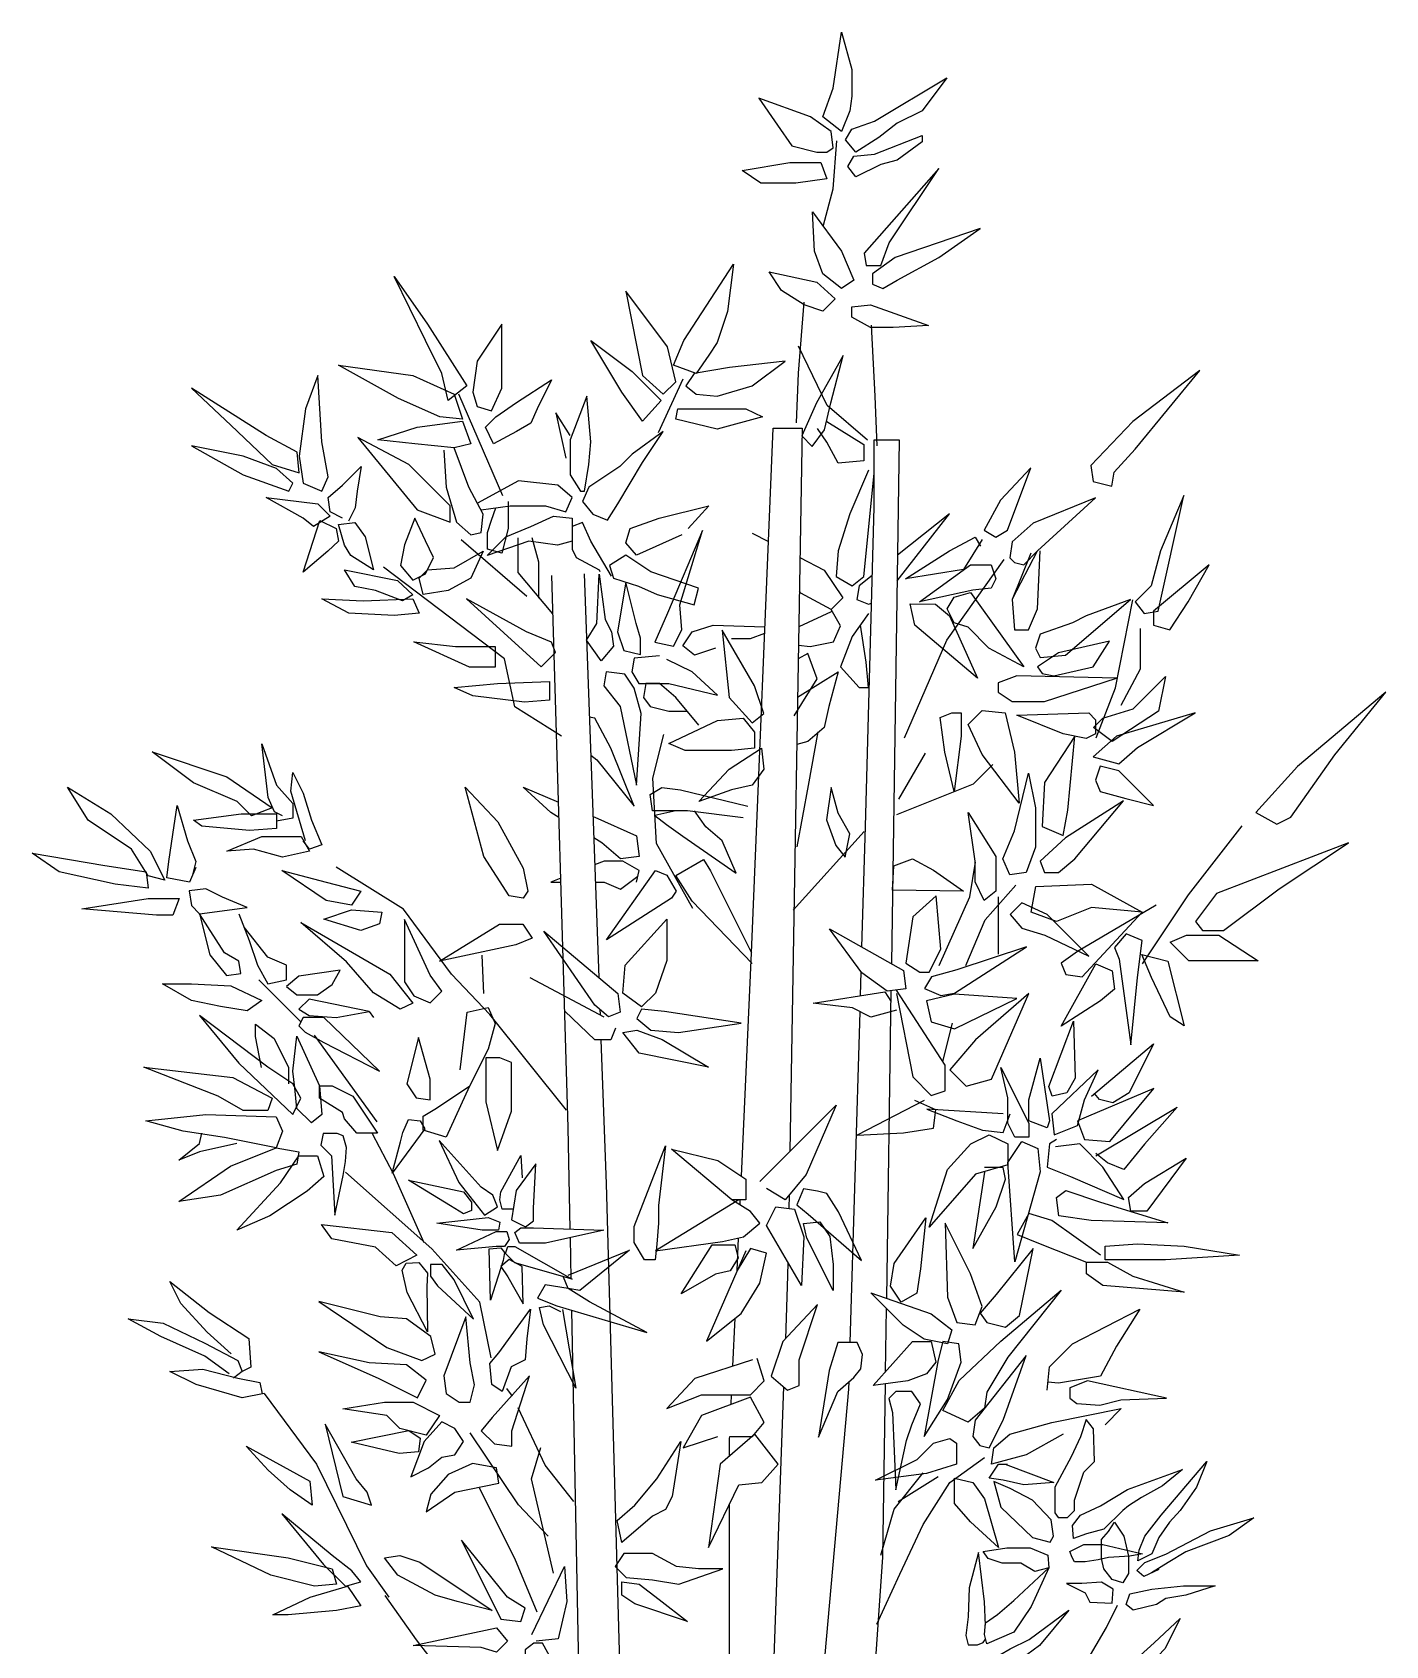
# Model space of a CAD drawing. Extents: x 138 to 391, y 1594 to 2364.
# Drawn here: x 137.6 to 391.2, y 2061.6 to 2364.1 of the extents above; entities that cross this region are included whole.
import ezdxf

# ---------------------------------------------------------------- set-up
doc = ezdxf.new("R2010")
doc.units = 0
doc.header["$LTSCALE"] = 0.9
doc.header["$MEASUREMENT"] = 0
doc.layers.add('3', color=3, linetype='CONTINUOUS')
doc.layers.add('7', color=7, linetype='CONTINUOUS')

msp = doc.modelspace()

# ---------------------------------------------------------------- linework, layer by layer
at = {"layer": '3'}
for points in [[(290.79, 2349.36), (289.24, 2345.49), (285.75, 2348.2), (287.69, 2353.62), (289.24, 2364.07), (291.17, 2357.11), (291.17, 2352.07), (290.79, 2349.36)], [(296.21, 2344.33), (291.95, 2341.62), (290.01, 2343.94), (291.17, 2345.88), (295.44, 2347.43), (309, 2355.56), (304.35, 2349.36), (299.7, 2347.04), (296.21, 2344.33)], [(284.59, 2341.62), (286.52, 2341.62), (287.69, 2342.39), (287.3, 2345.49), (283.42, 2348.2), (273.73, 2351.69), (277.22, 2346.65), (279.93, 2342.78), (284.59, 2341.62)], [(296.6, 2339.3), (291.95, 2336.97), (290.4, 2338.91), (291.56, 2340.85), (295.44, 2341.23), (304.35, 2344.72), (304.35, 2343.56), (299.7, 2340.07), (296.6, 2339.3)], [(270.63, 2338.14), (279.55, 2339.68), (285.36, 2339.68), (286.52, 2336.59), (280.71, 2335.81), (274.12, 2335.81), (270.63, 2338.14)], [(307.45, 2338.52), (293.5, 2322.65), (293.89, 2320.33), (296.6, 2320.33), (298.15, 2324.59), (307.45, 2338.52)], [(283.81, 2330.39), (289.24, 2323.04), (291.56, 2317.62), (289.24, 2316.07), (285.75, 2318.78), (284.2, 2323.04), (283.81, 2330.39)], [(315.21, 2327.3), (299.31, 2321.88), (295.05, 2318.78), (295.05, 2316.84), (296.99, 2316.07), (299.7, 2317.62), (307.45, 2321.88), (315.21, 2327.3)], [(264.37, 2303.57), (262.04, 2300.09), (257.78, 2301.64), (259.72, 2306.28), (269.02, 2320.61), (267.86, 2311.7), (265.92, 2305.9), (264.37, 2303.57)], [(205.45, 2318.28), (211.65, 2309.38), (219.02, 2297.77), (215.53, 2295.06), (214.37, 2300.09), (211.27, 2306.28), (205.45, 2318.28)], [(275.67, 2319.17), (284.59, 2317.23), (288.07, 2314.13), (285.75, 2311.81), (282.26, 2312.97), (278, 2315.68), (275.67, 2319.17)], [(248.86, 2315.57), (251.96, 2299.7), (255.84, 2296.22), (258.17, 2298.54), (256.62, 2305.12), (248.86, 2315.57)], [(294.66, 2308.71), (291.17, 2310.65), (291.17, 2312.58), (294.66, 2312.97), (305.52, 2309.1), (298.93, 2308.71), (294.66, 2308.71)], [(225.61, 2309.38), (220.96, 2302.41), (220.18, 2296.6), (220.96, 2293.89), (223.67, 2293.12), (225.61, 2297.38), (225.61, 2309.38)], [(242.27, 2306.28), (250.03, 2300.48), (255.45, 2295.06), (251.96, 2291.18), (248.09, 2296.6), (242.27, 2306.28)], [(278.71, 2302.41), (268.24, 2301.25), (261.65, 2300.09), (260.1, 2297.77), (262.04, 2296.22), (265.92, 2295.83), (272.51, 2297.77), (278.71, 2302.41)], [(289.56, 2303.49), (284.53, 2294.58), (281.81, 2288.39), (283.75, 2286.45), (286.08, 2289.55), (287.24, 2294.58), (289.56, 2303.49)], [(191.11, 2299.7), (188.79, 2293.51), (187.62, 2284.6), (188.4, 2279.57), (191.89, 2278.02), (193.05, 2280.73), (191.89, 2287.31), (191.11, 2299.7)], [(194.99, 2301.64), (208.94, 2299.7), (216.69, 2296.22), (218.24, 2291.57), (213.98, 2291.96), (206.23, 2295.44), (194.99, 2301.64)], [(228.32, 2289.25), (224.06, 2286.93), (222.51, 2290.02), (224.45, 2291.96), (228.32, 2294.67), (234.91, 2298.93), (232.2, 2293.51), (231.03, 2290.8), (228.32, 2289.25)], [(356.39, 2300.67), (343.8, 2291.12), (335.98, 2282.88), (336.42, 2279.84), (339.89, 2278.98), (340.32, 2281.58), (344.23, 2285.92), (356.39, 2300.67)], [(167.47, 2297.38), (174.83, 2290.41), (182.59, 2283.05), (187.62, 2281.51), (187.24, 2285.38), (181.42, 2288.47), (167.47, 2297.38)], [(241.5, 2295.83), (238.4, 2287.7), (238.4, 2281.12), (240.34, 2278.02), (241.11, 2278.02), (241.89, 2283.05), (242.27, 2287.31), (241.5, 2295.83)], [(274.45, 2291.96), (265.92, 2289.64), (258.17, 2291.57), (258.55, 2293.51), (263.2, 2293.51), (271.34, 2293.51), (274.45, 2291.96)], [(202.35, 2287.7), (209.72, 2290.02), (218.24, 2291.18), (219.79, 2286.93), (216.69, 2286.15), (209.33, 2286.93), (202.35, 2287.7)], [(238.4, 2288.47), (235.69, 2292.73), (237.62, 2284.22)], [(286.47, 2291.12), (293.42, 2286.78), (293.42, 2283.75), (288.64, 2283.31), (286.47, 2287.22), (284.73, 2289.82)], [(198.59, 2288.12), (209.72, 2274.54), (215.92, 2272.21), (215.92, 2275.31), (212.82, 2278.41), (208.17, 2283.05), (198.59, 2288.12)], [(247.7, 2282.67), (241.89, 2278.8), (240.72, 2276.09), (242.66, 2273.76), (245.38, 2272.6), (247.31, 2275.7), (251.96, 2283.44), (255.84, 2289.25), (250.03, 2284.99), (247.7, 2282.67)], [(167.47, 2286.54), (177.16, 2281.12), (185.69, 2278.02), (186.46, 2279.57), (183.36, 2282.28), (177.16, 2284.6), (167.47, 2286.54)], [(214.76, 2285.76), (215.14, 2278.8), (217.08, 2272.21), (219.79, 2269.89), (221.73, 2270.28), (222.12, 2273.76), (219.41, 2278.8), (216.69, 2286.15)], [(195.76, 2272.99), (193.44, 2274.15), (193.05, 2276.86), (195.76, 2279.18), (199.25, 2282.67), (198.48, 2278.02), (198.09, 2274.92), (196.85, 2272.45)], [(294.29, 2282.01), (290.81, 2273.77), (288.64, 2266.83), (288.21, 2262.06), (291.25, 2260.32), (293.42, 2262.06), (295.33, 2281.36)], [(324.69, 2282.45), (319.04, 2276.37), (316, 2270.73), (318.18, 2269.43), (320.35, 2270.73), (324.69, 2282.45)], [(221.73, 2274.54), (227.16, 2275.31), (233.75, 2275.31), (237.62, 2274.15), (238.79, 2276.86), (236.07, 2279.18), (228.71, 2279.96), (221.02, 2275.81)], [(181.42, 2276.86), (191.11, 2275.7), (193.44, 2273.38), (190.34, 2271.44), (188.4, 2272.99), (181.42, 2276.86)], [(226.77, 2276.09), (226.77, 2271.05), (225.61, 2266.41), (222.9, 2267.18), (222.9, 2270.28), (223.67, 2272.6), (224.45, 2274.92)], [(259.33, 2269.89), (250.8, 2266.02), (248.86, 2268.34), (249.64, 2271.05), (255.07, 2272.99), (264.37, 2275.31), (260.49, 2271.05)], [(336.85, 2276.81), (325.12, 2272.04), (321.22, 2268.57), (320.78, 2265.53), (321.65, 2264.66), (323.39, 2264.23), (325.99, 2266.83), (336.85, 2276.81)], [(353.35, 2277.24), (349.01, 2266.83), (347.27, 2260.32), (344.23, 2257.29), (345.97, 2255.12), (348.58, 2255.55), (353.35, 2277.24)], [(188.38, 2262.89), (191.48, 2272.57), (194.58, 2271.02), (194.97, 2268.7), (193.03, 2266.77), (188.38, 2262.89)], [(196.13, 2267.93), (194.97, 2271.8), (198.07, 2272.18), (200.01, 2269.47), (201.56, 2263.28), (197.3, 2265.99), (196.13, 2267.93)], [(209.33, 2272.99), (207.39, 2267.96), (206.62, 2264.08), (208.94, 2261.37), (211.27, 2262.54), (212.82, 2265.63), (211.27, 2268.73), (209.33, 2272.99)], [(235.28, 2273.35), (238.77, 2272.96), (238.77, 2268.7), (236.06, 2267.93), (230.63, 2268.7), (222.88, 2265.99), (226.37, 2269.47), (231.02, 2271.41), (235.28, 2273.35)], [(246.13, 2262.12), (242.26, 2268.7), (240.71, 2272.18), (238.77, 2271.41), (238.77, 2267.15), (239.54, 2265.6), (243.81, 2263.28), (243.99, 2262.98)], [(299.67, 2261.25), (309.49, 2273.77)], [(309.49, 2273.77), (299.74, 2266.03)], [(263.2, 2270.67), (256.62, 2255.18), (254.29, 2249.76), (257.78, 2248.99), (259.33, 2252.08), (258.94, 2256.73), (263.2, 2270.67)], [(272.53, 2270.19), (275.55, 2268.63)], [(315.57, 2269), (312.1, 2263.36), (301.24, 2261.62), (309.49, 2266.83), (314.27, 2269.43), (315.3, 2267.71)], [(215.53, 2259.44), (210.88, 2258.66), (210.1, 2261.76), (211.65, 2263.31), (216.69, 2263.7), (222.12, 2266.79), (219.79, 2261.76), (215.53, 2259.44)], [(246.54, 2261.76), (251.19, 2260.21), (254.68, 2258.66), (261.65, 2256.73), (262.43, 2259.83), (253.52, 2262.92), (248.86, 2266.02), (245.76, 2264.08), (246.54, 2261.76)], [(281.45, 2265.59), (285.99, 2263.25), (289.47, 2258.04), (287.3, 2255.87), (281.65, 2258.91), (281.34, 2259.21)], [(324.69, 2266.4), (321.22, 2257.72), (321.65, 2252.08), (324.26, 2252.08), (325.99, 2255.99)], [(321.28, 2257.87), (325.99, 2266.83)], [(325.99, 2255.99), (326.43, 2266.83)], [(196.13, 2263.28), (206.06, 2261.29), (208.92, 2258.64), (206.99, 2257.47), (201.95, 2259.41), (198.07, 2260.18), (196.13, 2263.28)], [(246.52, 2248.96), (244.19, 2246.25), (241.48, 2250.12), (243.42, 2253.22), (243.81, 2262.51), (244.97, 2253.99), (246.13, 2251.67), (246.52, 2248.96)], [(303.84, 2257.29), (313.4, 2264.23), (317.31, 2264.23), (318.18, 2261.62), (317.31, 2259.89), (313.83, 2259.46), (303.84, 2257.29)], [(358.13, 2264.23), (347.71, 2255.55), (347.71, 2252.95), (350.75, 2252.08), (354.22, 2257.29), (358.13, 2264.23)], [(248.86, 2260.99), (247.3, 2251.67), (248.46, 2248.18), (251.56, 2247.41), (251.56, 2250.51), (250.78, 2253.22), (248.86, 2260.99)], [(295, 2262.26), (292.55, 2260.32), (292.12, 2257.72), (294.29, 2256.85), (294.86, 2257.04)], [(191.87, 2257.86), (199.62, 2257.47), (208.92, 2257.86), (210.09, 2255.15), (205.44, 2254.76), (196.91, 2255.15), (191.87, 2257.86)], [(219, 2257.86), (232.95, 2245.09), (235.67, 2247.8), (234.89, 2249.73), (230.24, 2251.67), (219, 2257.86)], [(314.7, 2242.97), (302.97, 2252.95), (302.11, 2256.91), (306.88, 2256.85), (309.49, 2254.68), (314.7, 2242.97)], [(312.96, 2252.52), (310.36, 2253.38), (309.05, 2255.99), (310.36, 2258.15), (313.4, 2259.02), (323.39, 2245.14), (316.87, 2248.61), (312.96, 2252.52)], [(332.51, 2253.38), (326.43, 2251.21), (325.56, 2248.61), (326.43, 2246.88), (331.2, 2247.31), (343.36, 2257.72), (335.11, 2254.68), (332.51, 2253.38)], [(281.17, 2249.16), (283.39, 2248.93), (287.73, 2249.8), (289.03, 2252.83), (287.3, 2255.87)], [(287.3, 2255.44), (281.23, 2252.62)], [(294.29, 2255.12), (291.25, 2250.78), (289.08, 2245.14), (292.55, 2241.24), (294.29, 2241.24), (293.85, 2246.01), (292.77, 2252.95)], [(265.62, 2248.61), (261.72, 2247.31), (259.54, 2249.04), (261.28, 2251.65), (265.19, 2252.95), (274.89, 2252.61)], [(266.88, 2251.97), (268.19, 2239.39), (272.53, 2234.62), (274.7, 2236.35), (272.96, 2241.56), (266.88, 2251.97)], [(274.84, 2251.38), (272.14, 2250.35), (268.66, 2250.35)], [(224.32, 2245.03), (219.54, 2245.03), (209.12, 2249.8), (216.94, 2248.93), (224.32, 2248.93), (224.32, 2245.03)], [(280.35, 2235.92), (284.69, 2242.86), (282.95, 2247.63)], [(282.95, 2247.63), (281.13, 2246.59)], [(339.46, 2249.91), (329.9, 2247.74), (325.99, 2245.14), (326.86, 2243.84), (329.03, 2243.41), (336.42, 2245.14), (339.46, 2249.91)], [(255.16, 2247.2), (250.38, 2246.76), (249.95, 2244.16), (251.25, 2241.99), (256.89, 2241.99), (266.01, 2239.82), (261.24, 2244.16), (256.54, 2246.51)], [(216.68, 2241.21), (224.81, 2241.99), (234.5, 2242.38), (234.5, 2238.89), (229.85, 2238.5), (220.16, 2239.67), (216.68, 2241.21)], [(250.38, 2241.12), (248.64, 2243.72), (245.17, 2244.16), (244.73, 2241.56), (247.77, 2237.65), (250.81, 2222.9), (251.68, 2236.35), (250.38, 2241.12)], [(262.54, 2234.18), (258.2, 2239.39), (255.16, 2241.99), (252.55, 2241.99), (252.12, 2239.39), (253.42, 2237.65), (256.89, 2236.78), (260.37, 2236.78)], [(281, 2239.42), (288.6, 2244.16), (286.86, 2237.65), (285.99, 2233.75), (282.95, 2231.14)], [(340.76, 2242.97), (322.08, 2243.41), (318.61, 2242.1), (318.61, 2240.37), (321.22, 2238.63), (327.3, 2238.63), (340.76, 2242.97)], [(348.64, 2236.78), (339.95, 2231.14), (336.48, 2233.75), (338.21, 2235.48), (343.86, 2237.22), (349.94, 2243.29), (348.64, 2236.78)], [(391.2, 2240.34), (374.7, 2226.46), (366.88, 2217.79), (370.79, 2215.62), (373.4, 2216.92), (381.65, 2228.63), (391.2, 2240.34)], [(250.38, 2219), (246.04, 2229.84), (243, 2235.48), (241.99, 2235.68)], [(256.89, 2230.71), (266.01, 2235.05), (270.79, 2235.48), (272.96, 2232.88), (272.96, 2229.84), (268.62, 2229.41), (259.93, 2229.41), (256.89, 2230.71)], [(310.36, 2221.72), (308.62, 2229.09), (307.75, 2235.6), (309.92, 2236.46), (311.66, 2236.46), (311.66, 2232.13), (310.36, 2221.72)], [(322.52, 2219.55), (315.57, 2228.66), (312.96, 2234.3), (315.57, 2236.9), (319.91, 2236.46), (321.65, 2229.09), (322.52, 2219.55)], [(322.08, 2236.03), (335.55, 2236.46), (336.85, 2235.16), (336.85, 2232.56), (335.11, 2231.69), (330.77, 2232.56), (322.08, 2236.03)], [(355.53, 2236.46), (340.76, 2232.13), (336.42, 2228.22), (341.19, 2226.92), (344.67, 2229.96), (355.53, 2236.46)], [(184.53, 2217.15), (182.98, 2217.93), (181.81, 2220.64), (180.65, 2230.7), (183.36, 2222.96), (186.46, 2219.48), (186.46, 2216.77), (183.36, 2216.19)], [(262.54, 2219.87), (268.19, 2225.94), (274.27, 2229.84), (274.7, 2225.94), (272.53, 2222.9), (268.62, 2222.04), (262.54, 2219.87)], [(282.95, 2231.14), (280.85, 2230.57)], [(332.94, 2232.13), (327.3, 2223.45), (326.86, 2215.21), (330.77, 2213.47), (331.64, 2218.25), (332.94, 2232.13)], [(160.11, 2229.16), (174.06, 2224.51), (182.59, 2218.7), (178.71, 2217.15), (176, 2219.86), (167.86, 2223.35), (160.11, 2229.16)], [(242.25, 2228.56), (243.43, 2227.67), (250.38, 2219)], [(347.71, 2219.11), (341.19, 2225.62), (337.72, 2226.49), (336.85, 2223.89), (337.72, 2221.72), (342.5, 2220.41), (347.71, 2219.11)], [(188.79, 2212.51), (186.08, 2221.8), (186.46, 2225.28), (188.4, 2221.41), (189.95, 2216.38), (191.89, 2211.73), (189.56, 2210.96), (188.4, 2212.51)], [(323.82, 2206.53), (320.78, 2206.1), (319.48, 2209.14), (321.65, 2214.34), (324.26, 2225.19), (325.56, 2218.68), (325.56, 2211.31), (323.82, 2206.53)], [(144.22, 2222.57), (152.36, 2217.54), (159.72, 2210.57), (162.43, 2205.15), (159.33, 2205.93), (156.23, 2210.96), (148.09, 2216.38), (144.22, 2222.57)], [(227, 2202.18), (222.22, 2209.55), (218.74, 2222.57), (224.82, 2216.06), (229.6, 2207.38), (230.47, 2203.04), (229.6, 2201.74), (227, 2202.18)], [(229.58, 2222.55), (236.22, 2219.77)], [(236.31, 2216.89), (234.79, 2217.78), (229.58, 2222.55)], [(270.79, 2216.83), (260.37, 2218.13), (253.85, 2218.13), (253.42, 2221.17), (255.59, 2222.47), (259.07, 2222.04), (271.66, 2219), (271.66, 2219)], [(287.3, 2222.47), (286.43, 2216.4), (288.16, 2211.62), (289.9, 2209.46), (290.77, 2213.79), (288.6, 2217.7), (287.3, 2222.47)], [(168.25, 2207.48), (167.08, 2204.77), (162.82, 2205.54), (163.21, 2208.64), (163.98, 2213.67), (164.76, 2219.09), (166.7, 2212.51), (168.25, 2208.64), (167.67, 2206.12)], [(167.86, 2216.38), (176.77, 2217.54), (183.36, 2217.54), (183.36, 2214.83), (178.32, 2214.44), (169.41, 2215.22), (167.86, 2216.38)], [(258.2, 2218.13), (254.29, 2217.26), (256.46, 2215.53), (259.5, 2213.36), (269.49, 2206.42), (266.88, 2212.49), (263.84, 2215.09), (261.67, 2218.13)], [(312.96, 2217.81), (318.18, 2209.57), (318.18, 2203.06), (316, 2201.33), (314.27, 2204.8), (314.27, 2208.7), (312.96, 2217.81)], [(342.06, 2219.98), (331.2, 2213.04), (326.43, 2208.7), (327.3, 2206.53), (329.9, 2206.53), (332.94, 2209.14), (342.06, 2219.98)], [(242.66, 2217.07), (243.04, 2216.91), (250.86, 2213.44), (251.3, 2209.54), (247.82, 2209.1), (244.35, 2212.14), (242.81, 2213.05)], [(174.06, 2210.57), (180.65, 2213.28), (188.01, 2213.28), (189.56, 2210.57), (184.53, 2209.41), (179.1, 2210.96), (174.06, 2210.57)], [(384.25, 2212.15), (359.5, 2202.6), (355.59, 2197.4), (356.89, 2195.66), (360.8, 2195.66), (371.22, 2203.47), (384.25, 2212.15)], [(137.63, 2210.19), (151.19, 2207.86), (158.94, 2206.7), (159.33, 2203.6), (153.13, 2204.38), (142.67, 2206.7), (137.63, 2210.19)], [(250.86, 2204.77), (251.3, 2206.93), (248.26, 2208.67), (244.78, 2208.67), (242.99, 2207.97)], [(272.53, 2189.5), (261.24, 2201.21), (258.2, 2205.99), (263.41, 2209.02), (264.71, 2206.85), (272.36, 2191.49)], [(312.1, 2203.06), (298.79, 2203.26), (299.07, 2207.83), (302.54, 2209.14), (306.45, 2206.97), (312.1, 2203.06)], [(184.41, 2206.93), (192.67, 2204.77), (199.18, 2203.03), (197.44, 2200.43), (192.67, 2201.3), (184.41, 2206.93)], [(236.64, 2205.49), (234.79, 2204.77), (236.67, 2204.77)], [(243.11, 2204.77), (244.78, 2204.77), (247.82, 2203.46), (251.08, 2205.85)], [(245.24, 2193.94), (254.36, 2206.95), (256.53, 2206.08), (258.26, 2203.04), (257.4, 2201.74), (245.24, 2193.94)], [(170.14, 2203.48), (167.04, 2203.1), (167.43, 2200.39), (168.98, 2198.84), (177.9, 2200), (173.24, 2201.94), (170.14, 2203.48)], [(306.95, 2202.17), (302.6, 2198.27), (301.3, 2189.59), (303.91, 2187.85), (305.64, 2187.85), (307.82, 2192.19), (306.95, 2202.17)], [(345.6, 2199.13), (336.05, 2200), (329.53, 2197.4), (324.75, 2199.13), (325.62, 2203.91), (336.05, 2204.34), (345.6, 2199.13)], [(146.93, 2199.73), (159.33, 2201.67), (165.15, 2201.67), (163.98, 2198.57), (160.88, 2198.57), (146.93, 2199.73)], [(192.23, 2197.83), (197.44, 2199.56), (203.09, 2199.13), (202.65, 2196.96), (199.18, 2195.66), (192.23, 2197.83)], [(335.61, 2190.89), (327.79, 2198.7), (323.02, 2200.87), (320.85, 2198.7), (323.02, 2196.1), (327.36, 2194.8), (335.61, 2190.89)], [(348.21, 2200.43), (333.44, 2191.76), (330.4, 2189.59), (331.27, 2187.42), (334.31, 2186.99), (345.6, 2199.13)], [(168.98, 2198.84), (170.92, 2191.1), (174.02, 2187.22), (176.73, 2187.61), (176.35, 2189.93), (173.63, 2191.48), (168.98, 2198.84)], [(176.35, 2198.84), (178.28, 2193.81), (179.83, 2189.16), (181.77, 2185.68), (185.26, 2186.45), (185.26, 2189.16), (181.77, 2190.71), (177.31, 2196.32)], [(187.97, 2197.17), (204.64, 2187.49), (208.9, 2182.07), (206.58, 2180.91), (201.54, 2184), (196.5, 2189.81), (187.97, 2197.17)], [(207.38, 2197.74), (207.38, 2186.03), (209.12, 2183.43), (212.16, 2182.13), (214.33, 2184.3), (212.16, 2187.33), (207.38, 2197.74)], [(213.9, 2189.94), (225.19, 2196.88), (229.53, 2196.88), (231.27, 2194.27), (228.23, 2192.97), (213.9, 2189.94)], [(254.36, 2183.96), (251.75, 2181.36), (248.28, 2183.96), (248.71, 2189.16), (256.53, 2197.84), (256.53, 2190.03), (254.36, 2183.96)], [(286.97, 2196.01), (300.86, 2188.2), (301.3, 2184.73), (297.82, 2184.3), (293.05, 2187.77), (286.97, 2196.01)], [(233.44, 2195.57), (247.34, 2183.86), (247.77, 2180.39), (245.6, 2179.52), (243, 2181.69), (233.44, 2195.57)], [(341.25, 2190.32), (343.42, 2174.27), (344.72, 2186.85), (345.59, 2193.79), (342.55, 2195.09), (340.38, 2192.49), (341.25, 2190.32)], [(367.32, 2190.02), (354.29, 2190.02), (350.81, 2193.49), (353.85, 2194.8), (359.93, 2194.8), (367.32, 2190.02)], [(323.89, 2192.63), (310.86, 2188.29), (306.08, 2186.99), (304.78, 2184.82), (307.82, 2183.52), (310.42, 2183.95), (323.89, 2192.63)], [(350.37, 2189.94), (353.41, 2177.79), (350.81, 2179.52), (347.33, 2186.9), (345.49, 2191.21), (350.37, 2189.94)], [(195.34, 2188.26), (187.59, 2187.1), (185.26, 2185.16), (187.2, 2183.62), (191.07, 2183.62), (193.79, 2185.55), (195.34, 2188.26)], [(230.84, 2186.9), (244.73, 2179.52)], [(330.39, 2177.74), (336.9, 2189.45), (339.94, 2188.15), (340.38, 2184.68), (337.77, 2182.51), (330.39, 2177.74)], [(162, 2185.68), (167.43, 2185.68), (174.8, 2185.29), (180.61, 2182.58), (177.9, 2180.64), (172.86, 2181.42), (167.43, 2182.58), (162, 2185.68)], [(283.9, 2182.04), (297.36, 2184.21), (298.48, 2182.42)], [(299.56, 2183.86), (302.6, 2168.25), (306.07, 2164.78), (308.68, 2165.64), (308.68, 2170.41), (299.56, 2184.51)], [(324.32, 2183.86), (314.33, 2175.19), (309.55, 2169.55), (312.59, 2166.51), (317.37, 2167.81), (324.32, 2183.86)], [(200.76, 2180.52), (189.52, 2182.84), (187.59, 2180.91), (189.52, 2179.74), (194.56, 2179.36), (200.76, 2180.52), (201.54, 2179.36)], [(217.81, 2169.55), (219.11, 2180.39), (223.02, 2181.26), (224.32, 2178.22), (223.02, 2173.45), (219.54, 2166.51)], [(270.43, 2178.32), (256.09, 2180.49), (251.75, 2180.92), (250.88, 2179.19), (253.49, 2177.02), (258.7, 2176.58), (270.43, 2178.32)], [(299.53, 2180.74), (294.75, 2179.44), (291.28, 2181.17), (283.9, 2182.04)], [(322.12, 2182.91), (310.39, 2183.77), (305.18, 2182.47), (306.05, 2178.57), (310.39, 2177.27), (322.12, 2182.91)], [(168.98, 2179.74), (176.35, 2170.84), (186.42, 2161.16), (187.97, 2164.26), (186.42, 2166.97), (181.77, 2170.07), (168.98, 2179.74)], [(180.6, 2170.02), (179.44, 2175.82), (179.44, 2178.15), (182.92, 2175.44), (185.64, 2170.02), (185.64, 2166.92)], [(202.7, 2169.29), (192.24, 2179.36), (188.36, 2179.36), (187.59, 2177.81), (188.75, 2176.65), (192.24, 2174.71), (202.7, 2169.29)], [(246.91, 2177.36), (246.04, 2175.19), (243, 2175.19), (237.39, 2180.59)], [(328.1, 2166.46), (332.7, 2178.7), (333.01, 2167.99), (331.47, 2165.23), (328.72, 2164.62), (328.1, 2166.46)], [(187.2, 2175.87), (191.46, 2166.58), (191.85, 2161.16), (189.91, 2159.61), (187.2, 2162.32), (186.81, 2166.19), (186.42, 2169.29), (187.2, 2175.87)], [(209.99, 2175.62), (207.82, 2166.94), (209.56, 2164.34), (212.16, 2163.91), (212.16, 2167.81), (209.99, 2175.62)], [(264.34, 2170.08), (251.32, 2172.68), (248.28, 2176.58), (250.88, 2177.02), (255.66, 2175.28), (264.34, 2170.08)], [(224.8, 2154.45), (227.41, 2161.82), (227.41, 2170.93), (225.24, 2171.8), (222.63, 2171.8), (222.63, 2169.2), (222.63, 2163.56), (224.8, 2154.45)], [(336.07, 2164.62), (347.71, 2174.41), (343.12, 2165.23), (340.05, 2163.4), (337.6, 2164.01), (336.67, 2165.12)], [(158.52, 2170.07), (175.18, 2168.13), (182.55, 2164.26), (181.77, 2161.94), (177.12, 2161.94), (172.47, 2164.65), (158.52, 2170.07)], [(319.1, 2169.98), (324.32, 2159.57), (324.32, 2156.97), (321.71, 2156.97), (320.41, 2159.57), (320.41, 2164.34), (319.1, 2169.98)], [(326.49, 2171.72), (328.22, 2160), (327.79, 2158.7), (324.32, 2160), (324.32, 2163.91), (326.49, 2171.72)], [(337.34, 2169.55), (328.66, 2161.31), (329.09, 2157.4), (333.44, 2159.14), (334.74, 2163.91), (337.34, 2169.55)], [(195.72, 2161.55), (191.46, 2164.26), (191.46, 2166.58), (193.79, 2166.58), (197.66, 2164.65), (202.31, 2157.68), (198.44, 2157.68), (196.11, 2160.39), (195.72, 2161.55)], [(219.54, 2166.51), (215.2, 2156.97), (210.86, 2158.27), (210.86, 2160.87), (213.03, 2162.17), (219.54, 2166.51)], [(347.77, 2166.08), (333.44, 2160), (334.74, 2156.53), (339.52, 2156.1), (347.77, 2166.08)], [(273.91, 2148.64), (288.24, 2162.95), (282.59, 2149.94), (278.69, 2145.17), (275.21, 2147.34), (275.21, 2147.34)], [(304.74, 2163.82), (292.15, 2157.31), (300.83, 2157.75), (306.48, 2158.61), (306.91, 2162.08), (303.01, 2163.82)], [(158.9, 2160), (170.14, 2161.16), (183.32, 2160.78), (184.48, 2158.07), (183.32, 2154.97), (173.63, 2156.9), (165.88, 2158.07), (158.9, 2160)], [(207.03, 2157.84), (208.12, 2160.25), (210.31, 2160.03), (211.19, 2158.5), (205.06, 2150.19), (206.59, 2156.09), (207.03, 2157.84)], [(319.54, 2161.31), (305.21, 2162.17), (310.85, 2160), (315.63, 2158.27), (319.54, 2157.83), (320.84, 2161.31)], [(336.9, 2153.45), (352.1, 2162.56), (346.02, 2155.62), (342.11, 2150.85), (339.07, 2152.15), (336.9, 2153.88)], [(175.96, 2155.74), (168.98, 2154.19), (165.1, 2152.65), (168.98, 2155.74), (169.37, 2157.68)], [(196.31, 2152.38), (196.52, 2155), (195.87, 2157.19), (194.77, 2157.62), (192.15, 2157.62), (191.71, 2155.44), (193.68, 2153.47), (194.34, 2142.32), (195.87, 2149.75), (196.31, 2152.38)], [(313.46, 2155.67), (316.93, 2157.4), (320.41, 2155.67), (320.41, 2151.76), (314.33, 2150.03), (305.64, 2140.05), (309.11, 2150.89), (313.46, 2155.67)], [(165.1, 2144.9), (174.79, 2151.48), (183.32, 2154.97), (187.59, 2154.19), (187.2, 2151.87), (183.32, 2150.71), (172.86, 2146.06), (165.1, 2144.9)], [(213.84, 2156.33), (217.56, 2148.46), (222.37, 2142.34), (224.78, 2143.87), (223.91, 2146.05), (221.72, 2147.58), (213.84, 2156.33)], [(254.65, 2136.88), (254.32, 2133.92), (252.34, 2133.92), (250.37, 2137.21), (250.37, 2140.17), (256.29, 2155.3), (254.98, 2144.12), (254.98, 2140.83), (254.65, 2136.88)], [(268.7, 2145.17), (257.4, 2154.71), (266.09, 2152.54), (271.3, 2149.07), (271.3, 2145.17), (268.7, 2145.17)], [(321.71, 2133.54), (320.41, 2152.2), (323.01, 2156.1), (326.05, 2154.8), (326.49, 2150.46), (321.71, 2133.54)], [(329.53, 2156.53), (328.22, 2155.67), (327.79, 2151.33), (332.13, 2149.59), (342.12, 2145.25), (338.21, 2151.33), (333.87, 2155.67), (329.34, 2155.16)], [(175.96, 2139.48), (184.1, 2148.39), (187.59, 2153.42), (191.07, 2153.42), (192.24, 2149.55), (189.14, 2146.84), (182.16, 2142.19), (175.96, 2139.48)], [(227.63, 2143.43), (225.66, 2143.43), (225.22, 2145.18), (225.44, 2146.71), (229.16, 2153.48), (229.38, 2149.33)], [(232, 2151.95), (228.28, 2146.93), (227.41, 2141.46), (230.03, 2140.15), (231.56, 2141.24), (231.56, 2143.65), (232, 2151.95)], [(316.04, 2150.37), (313.86, 2136.06), (318.21, 2143.87), (319.94, 2149.07), (319.51, 2151.24), (316.04, 2151.24)], [(353.84, 2153.02), (346.46, 2143.04), (343.42, 2143.04), (342.98, 2145.64), (346.02, 2148.24), (353.84, 2153.02)], [(208.12, 2148.88), (218.41, 2146.69), (219.94, 2144.73), (219.94, 2143.2), (218.41, 2142.54), (216, 2144.07), (208.12, 2148.88)], [(270, 2145.17), (254.36, 2135.62), (266.96, 2137.36), (270.87, 2138.23), (273.91, 2140.83), (272.17, 2143), (268.7, 2145.17)], [(284.75, 2146.83), (282.15, 2147.27), (280.84, 2144.23), (283.02, 2142.49), (293, 2133.82), (288.66, 2142.93), (286.49, 2146.4), (284.75, 2146.83)], [(350.37, 2140.87), (336.03, 2141.3), (329.95, 2142.17), (329.52, 2145.64), (331.26, 2146.94), (337.77, 2144.77), (350.37, 2140.87)], [(213.4, 2140.81), (223.03, 2141.9), (225.22, 2141.03), (225, 2139.5), (221.94, 2139.5), (213.4, 2140.81)], [(281.73, 2129.12), (275.21, 2140.4), (276.95, 2143.87), (280.42, 2143.43), (282.16, 2138.23), (281.73, 2129.12)], [(304.03, 2132.28), (303.38, 2127.68), (300.41, 2126.03), (298.44, 2128.99), (299.1, 2133.27), (305.02, 2141.82), (304.03, 2132.28)], [(337.77, 2134.8), (328.65, 2141.3), (324.31, 2142.6), (322.14, 2138.7), (326.48, 2136.97), (335.17, 2133.49)], [(191.84, 2140.59), (205.02, 2139.05), (209.67, 2134.79), (205.79, 2132.85), (201.92, 2136.34), (193.78, 2137.88), (191.84, 2140.59)], [(217.12, 2135.78), (224.56, 2139.28), (226.53, 2139.28), (226.97, 2137.75), (226.09, 2136.44), (224.56, 2136.44), (217.12, 2135.78)], [(231.56, 2139.93), (244.7, 2139.5), (233.75, 2137.09), (228.94, 2137.09), (228.06, 2139.06), (229.16, 2139.93), (231.56, 2139.93)], [(287.67, 2128.21), (282.76, 2138), (282.15, 2140.75), (285.21, 2141.06), (287.05, 2138.3), (287.67, 2133.1), (287.67, 2128.21)], [(308.65, 2140.83), (309.09, 2126.95), (310.82, 2122.18), (314.3, 2121.74), (315.6, 2125.21), (313.43, 2131.29), (308.65, 2140.83)], [(223.47, 2126.38), (223.25, 2136), (225.44, 2136.22), (226.09, 2135.34), (225.88, 2133.81), (223.47, 2126.38)], [(228.06, 2136.44), (238.79, 2130.31), (228.06, 2133.37), (226.31, 2135.12), (226.75, 2136.44), (228.06, 2136.44)], [(238.05, 2131.08), (249.55, 2135.75), (240.21, 2128.21), (238.05, 2128.57), (237.18, 2130.72)], [(259.17, 2127.59), (265, 2136.77), (269.28, 2136.77), (269.9, 2134.33), (268.37, 2131.88), (265.61, 2131.27), (259.17, 2127.59)], [(271.3, 2135.62), (263.92, 2118.71), (270.43, 2123.91), (273.91, 2129.55), (275.21, 2135.19), (272.17, 2136.06), (269.69, 2131.92)], [(325.18, 2136.1), (318.23, 2127.42), (315.19, 2123.95), (316.49, 2122.22), (319.97, 2121.35), (322.57, 2123.52), (325.18, 2136.1)], [(363.83, 2134.8), (349.93, 2133.93), (338.64, 2133.93), (338.64, 2136.53), (344.72, 2136.97), (353.41, 2136.53), (363.83, 2134.8)], [(207.85, 2127.79), (206.94, 2132.01), (207.67, 2133.29), (210.05, 2133.47), (211.7, 2131.46), (211.52, 2128.89), (211.7, 2120.47), (207.85, 2127.79)], [(216.65, 2130.17), (214.45, 2133.1), (212.25, 2133.1), (212.25, 2130.91), (213.54, 2129.08), (220.32, 2122.85), (216.65, 2130.17)], [(229.6, 2125.72), (229.38, 2132.72), (226.97, 2134.03), (225.44, 2132.72), (226.75, 2130.75), (229.6, 2125.72)], [(353.41, 2127.86), (338.21, 2129.16), (335.17, 2131.33), (335.17, 2133.49), (339.07, 2133.49), (343.85, 2130.89), (353.41, 2127.86)], [(174.9, 2116.3), (170.38, 2120.41), (165.44, 2125.75), (163.38, 2129.86), (170.79, 2124.1), (178.19, 2119.17), (178.6, 2113.83), (176.96, 2113.01)], [(238.05, 2128.57), (233.74, 2129.28), (232.3, 2126.77), (235.9, 2125.34), (252.79, 2120.31), (242.01, 2126.05), (238.05, 2128.57)], [(294.74, 2127.75), (306.03, 2123.84), (309.94, 2120.81), (309.07, 2118.2), (304.73, 2119.07), (300.82, 2121.67), (294.74, 2127.75)], [(313, 2103.52), (308.22, 2105.69), (311.26, 2111.33), (319.08, 2118.71), (330.37, 2128.25), (320.38, 2115.67), (316.47, 2109.16), (316.04, 2106.13), (313, 2103.52)], [(191.3, 2126.15), (204.05, 2117.52), (210.63, 2115.06), (213.1, 2116.29), (212.27, 2119.58), (207.75, 2122.86), (202.81, 2123.27), (191.3, 2126.15)], [(227.32, 2113.86), (225.67, 2109.26), (223.7, 2110.58), (223.37, 2114.52), (225.02, 2116.5), (230.94, 2124.72), (230.28, 2119.13), (229.95, 2115.18), (227.32, 2113.86)], [(236.97, 2124.62), (239.49, 2109.9), (233.38, 2121.75), (232.66, 2124.98), (234.46, 2125.34), (236.61, 2124.26)], [(284.75, 2125.58), (278.24, 2118.64), (276.07, 2112.13), (279.11, 2109.53), (281.28, 2110.39), (281.28, 2115.17), (284.75, 2125.58)], [(327.75, 2109.53), (328.18, 2113.86), (332.53, 2118.2), (345.12, 2124.71), (340.78, 2117.77), (337.74, 2112.13), (329.92, 2110.83), (327.9, 2111.03)], [(174.49, 2112.6), (169.97, 2115.89), (161.74, 2119.59), (155.57, 2122.87), (162.15, 2122.05), (169.97, 2118.35), (176.14, 2115.07), (176.96, 2113.01), (175.31, 2111.78)], [(218.85, 2123.27), (214.74, 2112.18), (215.15, 2108.9), (217.62, 2107.25), (219.68, 2107.25), (220.5, 2110.54), (219.68, 2114.65), (218.85, 2123.27)], [(293.17, 2116.17), (292.18, 2118.47), (289.88, 2118.47), (288.56, 2118.47), (286.91, 2113.21), (284.94, 2100.71), (288.56, 2109.26), (291.52, 2111.89), (292.84, 2113.54), (293.17, 2116.17)], [(295.18, 2110.39), (302.56, 2118.64), (306.03, 2118.64), (306.9, 2114.73), (305.17, 2112.56), (301.69, 2111.26), (295.18, 2110.39)], [(311.68, 2114.73), (311.25, 2118.2), (308.21, 2118.64), (307.34, 2115.17), (304.73, 2100.85), (309.07, 2107.79), (311.68, 2114.73)], [(191.3, 2116.7), (202.4, 2111.77), (209.81, 2108.07), (211.45, 2111.36), (207.75, 2114.24), (200.76, 2114.65), (191.3, 2116.7)], [(272.59, 2115.17), (261.74, 2111.7), (256.52, 2106.06), (263.04, 2108.66), (268.68, 2108.66), (272.16, 2108.66), (274.76, 2111.26), (273.43, 2115.43)], [(323.84, 2116.03), (314.29, 2103.89), (313.85, 2100.85), (315.15, 2099.12), (316.89, 2098.68), (319.5, 2103.89), (323.84, 2116.03)], [(181.07, 2108.9), (176.96, 2108.08), (168.32, 2110.55), (163.38, 2113.01), (169.55, 2113.42), (176.14, 2111.78), (180.25, 2110.96), (180.67, 2108.83)], [(230.78, 2112.18), (223.79, 2104.38), (221.73, 2101.91), (224.2, 2099.45), (227.49, 2099.04), (227.49, 2101.91), (230.78, 2112.18)], [(350.15, 2107.99), (335.33, 2111.28), (332.04, 2109.97), (332.04, 2107.99), (333.35, 2107.01), (337.63, 2106.68), (341.58, 2107.67), (350.15, 2107.99)], [(302.39, 2103.01), (304.03, 2106.96), (302.39, 2109.26), (299.42, 2109.26), (298.11, 2107.94), (298.77, 2105.31), (299.42, 2090.84), (301.4, 2100.05), (302.39, 2103.01)], [(195.82, 2106.02), (203.64, 2107.25), (208.98, 2107.25), (213.92, 2104.79), (211.45, 2101.09), (206.52, 2102.32), (204.05, 2104.79), (195.82, 2106.02)], [(272.16, 2108.23), (263.04, 2104.75), (259.56, 2098.68), (266.08, 2100.85)], [(268.29, 2100.85), (272.59, 2100.85), (274.76, 2103.45), (272.16, 2108.23)], [(330.79, 2101.28), (323.84, 2097.38), (317.33, 2095.65), (317.76, 2098.68), (320.8, 2101.28), (328.62, 2103.45), (341.65, 2106.06), (338.61, 2103.02)], [(192.53, 2103.14), (195.82, 2089.59), (201.17, 2087.94), (200.35, 2090.41), (198.29, 2092.87), (192.53, 2103.14)], [(214.33, 2103.56), (211.04, 2099.86), (208.57, 2093.28), (211.86, 2094.93), (214.33, 2096.98), (216.8, 2097.39), (218.44, 2099.86), (216.8, 2102.32), (214.33, 2103.56)], [(335.11, 2104.02), (334.02, 2100.74), (332.26, 2097.01), (329.19, 2091.32), (329.19, 2088.47), (329.19, 2086.5), (329.85, 2085.62), (331.6, 2085.62), (332.92, 2086.94), (332.92, 2088.91), (334.67, 2094.16), (336.65, 2096.14), (336.43, 2102.27), (335.11, 2104.02)], [(197.39, 2099.77), (208.17, 2101.93), (210.33, 2100.49), (209.97, 2097.98), (206.38, 2097.62), (197.39, 2099.77)], [(253.82, 2085.89), (248.06, 2080.96), (247.23, 2085.07), (250.52, 2087.94), (254.64, 2092.87), (259.16, 2099.86), (257.52, 2089.59), (256.28, 2087.12), (253.82, 2085.89)], [(273.03, 2101.28), (266.51, 2095.65), (264.34, 2080.03), (269.99, 2091.74), (274.33, 2092.18), (277.37, 2095.65), (273.03, 2101.28)], [(306.47, 2099.55), (309.51, 2100.42), (310.81, 2099.55), (310.81, 2095.65), (305.17, 2093.91), (295.61, 2092.61), (303.43, 2096.51), (306.47, 2099.55)], [(177.72, 2099.04), (189.65, 2092.46), (190.06, 2087.94), (185.95, 2090.82), (181.84, 2094.52), (177.72, 2099.04)], [(350.7, 2084.77), (348.72, 2081.92), (347.41, 2078.86), (344.77, 2077.54), (344.99, 2079.51), (346.09, 2082.14), (349.16, 2086.09), (357.71, 2096.16), (355.74, 2091.34), (352.67, 2086.96), (350.7, 2084.77)], [(211.45, 2086.71), (216.8, 2090.41), (225.02, 2092.05), (224.61, 2094.93), (220.09, 2095.75), (215.56, 2093.7), (212.27, 2090), (211.45, 2086.71)], [(319.93, 2095.65), (329.05, 2092.18), (323.41, 2091.74), (319.5, 2092.61), (316.89, 2093.04), (318.63, 2095.65), (320.37, 2095.65)], [(341.92, 2086.96), (338.41, 2083.46), (335.12, 2082.58), (332.71, 2081.7), (332.49, 2084.11), (334.03, 2086.09), (337.76, 2087.84), (342.8, 2090.91), (353.11, 2094.63), (349.38, 2091.56), (345.43, 2089.37), (343.02, 2087.84), (341.92, 2086.96)], [(310.38, 2093.04), (313.85, 2092.18), (316.02, 2089.14), (318.63, 2080.03), (313.42, 2084.8), (310.38, 2088.27), (310.38, 2093.04)], [(317.79, 2092.41), (319.1, 2087.59), (325.02, 2081.9), (328.31, 2081.02), (328.97, 2082.12), (328.53, 2085.18), (325.02, 2088.91), (320.86, 2091.1), (317.79, 2092.41)], [(184.36, 2086.31), (192.18, 2076.86), (196.29, 2072.75), (199.17, 2073.57), (197.52, 2075.63), (193.82, 2078.5), (184.36, 2086.31)], [(340.39, 2084.77), (342.14, 2082.14), (343.02, 2078.42), (343.02, 2075.13), (341.92, 2073.38), (339.95, 2074.04), (338.41, 2076.01), (337.98, 2077.98), (337.98, 2081.49), (339.29, 2083.02), (340.39, 2084.77)], [(348.72, 2075.92), (345.87, 2074.6), (344.55, 2075.7), (346.09, 2077.23), (350.03, 2078.77), (358.37, 2083.15), (366.48, 2085.56), (361.88, 2082.27), (353.76, 2079.2), (350.47, 2077.23), (347.29, 2075.26)], [(218.03, 2081.37), (225.44, 2066.58), (229.14, 2066.17), (229.96, 2068.64), (226.67, 2070.69), (218.03, 2081.37)], [(171.2, 2080.15), (185.59, 2078.09), (193.82, 2076.04), (194.64, 2073.16), (190.53, 2072.75), (182.3, 2074.81), (171.2, 2080.15)], [(213.1, 2071.1), (206.1, 2074.8), (203.64, 2078.08), (206.52, 2078.5), (210.22, 2077.26), (223.79, 2068.23), (217.21, 2069.87), (213.1, 2071.1)], [(258.34, 2076.44), (253.82, 2078.91), (248.47, 2078.91), (246.82, 2076.44), (248.88, 2074.39), (253.82, 2073.98), (258.75, 2073.16), (266.98, 2076.03), (262.45, 2076.03), (258.34, 2076.44)], [(316.25, 2065.47), (316.03, 2069.85), (314.93, 2079.05), (313.18, 2072.48), (312.96, 2067), (312.52, 2063.5), (312.96, 2061.74), (314.72, 2061.74), (315.81, 2062.18), (316.25, 2062.84)], [(315.81, 2079.27), (320.2, 2079.93), (324.58, 2079.93), (327.87, 2078.61), (328.09, 2076.2), (325.46, 2075.54), (322.83, 2077.08), (319.32, 2077.08), (316.69, 2077.95), (315.81, 2079.27)], [(334.89, 2077.3), (332.92, 2077.3), (332.48, 2078.17), (332.04, 2079.27), (334.67, 2080.58), (338.18, 2080.58), (345.64, 2078.83), (343.23, 2078.39), (339.28, 2078.17), (337.31, 2077.73), (334.89, 2077.3)], [(231.19, 2063.71), (237.36, 2076.44), (237.77, 2069.87), (236.13, 2062.88), (232.02, 2062.47), (232.02, 2062.47)], [(328.09, 2076.2), (324.8, 2068.97), (321.51, 2064.15), (316.47, 2061.96), (316.03, 2063.71), (316.25, 2065.91), (318.44, 2067.44), (321.51, 2070.07), (328.09, 2076.2)], [(182.72, 2067.41), (189.71, 2070.7), (196.7, 2072.75), (199.17, 2069.06), (194.64, 2068.23), (185.59, 2067.41), (182.72, 2067.41)], [(260.4, 2066.17), (250.52, 2069.46), (248.06, 2071.1), (248.06, 2073.57), (251.35, 2073.16), (255.05, 2070.28), (260.4, 2066.17)], [(331.39, 2073.29), (334.9, 2071.54), (335.78, 2069.78), (339.95, 2069.57), (340.16, 2072.19), (337.97, 2073.51), (334.24, 2073.29), (331.39, 2073.29)], [(348.28, 2069.35), (343.89, 2068.25), (342.58, 2069.35), (343.24, 2071.32), (347.4, 2072.19), (353.32, 2072.85), (359.25, 2072.85), (353.76, 2071.1), (350.03, 2070.44), (348.28, 2069.35)], [(331.82, 2068.24), (326.34, 2061.67), (320.42, 2057.29), (319.32, 2058.38), (318.88, 2059.92), (320.86, 2061.01), (324.37, 2062.76), (331.82, 2068.24)], [(343.45, 2055.11), (342.36, 2053.14), (339.73, 2051.82), (338.63, 2053.14), (339.29, 2054.67), (341.26, 2056.2), (347.84, 2062.12), (352.67, 2066.72), (349.82, 2061.02), (346.09, 2057.08), (343.45, 2055.11)], [(208.98, 2061.65), (224.61, 2064.94), (226.67, 2062.47), (224.61, 2060.42), (221.73, 2061.24), (208.98, 2061.65)], [(238.19, 2053.03), (233.25, 2062.06), (231.6, 2062.06), (229.96, 2060.83), (229.96, 2059.19), (234.07, 2056.31), (238.19, 2053.03)]]:
    msp.add_lwpolyline(points, dxfattribs=at)
at = {"layer": '7'}
for points in [[(285.87, 2327.91), (287.67, 2334.73), (288.39, 2343.71)], [(280.81, 2290.85), (281.17, 2300.18), (282.25, 2313.47)], [(295.91, 2286.54), (295.55, 2295.87), (294.83, 2309.16)], [(294.11, 2287.62), (286.56, 2294.08), (281.17, 2305.21)], [(254.93, 2289.05), (259.6, 2299.1)], [(225.81, 2277.2), (217.55, 2296.23)], [(270.48, 2149.62), (272.36, 2191.49), (276.43, 2289.86), (281.87, 2289.86), (279.55, 2154.27)], [(293.08, 2192.57), (293.76, 2215.21), (295.33, 2275.06), (295.33, 2287.66), (300.06, 2287.66), (298.59, 2189.48)], [(230.29, 2258.28), (217.99, 2268.95)], [(235.14, 2255.05), (228.67, 2262.81), (228.67, 2269.27)], [(232.55, 2257.96), (232.55, 2264.74), (231.26, 2269.27)], [(236.76, 2232.09), (228.02, 2237.59), (226.08, 2246.64), (203.42, 2263.78)], [(241.03, 2262.53), (243.75, 2186.89)], [(301.04, 2231.82), (308.95, 2250.13), (319.73, 2265.21)], [(238.41, 2139.7), (238.03, 2158.77), (234.96, 2262.22)], [(336.98, 2231.82), (340.58, 2241.16), (343.81, 2257.67)], [(341.66, 2237.92), (345.25, 2244.75), (345.25, 2252.29)], [(261.41, 2199.78), (254.6, 2212.02), (253.92, 2224.26), (255.96, 2232.41)], [(280.91, 2211.36), (283.07, 2222.85), (284.86, 2232.9)], [(299.6, 2217.46), (313.98, 2223.2), (317.57, 2226.79)], [(299.96, 2220.33), (304.99, 2228.95)], [(280.19, 2199.51), (293.49, 2214.23)], [(345.61, 2189.46), (354.24, 2202.38), (364.3, 2215.31)], [(307.51, 2189.1), (313.26, 2202.02), (314.34, 2208.48)], [(237.71, 2161.99), (223.33, 2179.94), (216.14, 2187.48), (207.15, 2199.69), (194.57, 2207.58)], [(312.54, 2189.1), (316.13, 2197.71), (321.89, 2204.18)], [(318.65, 2191.25), (318.65, 2202.02)], [(222.25, 2183.89), (221.89, 2191.07)], [(292.81, 2183.47), (292.94, 2187.91)], [(187.97, 2178.58), (180.1, 2186.45)], [(298.51, 2184.38), (297.64, 2126.74)], [(243.96, 2180.89), (244, 2179.91)], [(290.87, 2118.47), (292.72, 2180.45)], [(308.23, 2171.15), (310.02, 2178.33)], [(202.22, 2159.81), (190.51, 2176.05)], [(244.17, 2175.19), (245.14, 2148.21), (248.7, 2020.15)], [(211.05, 2137.11), (205.3, 2150.04), (201.34, 2157.57)], [(223.63, 2115.57), (221.47, 2125.98), (212.49, 2136.03), (196.31, 2150.39)], [(270.24, 2144.21), (270.28, 2145.17)], [(279.41, 2146.05), (279.36, 2143.56)], [(238.59, 2130.37), (238.44, 2138.12)], [(269.69, 2131.92), (269.96, 2138.02)], [(279.19, 2133.5), (279.15, 2130.94), (278.73, 2119.16)], [(238.63, 2128.2), (238.63, 2128.47)], [(240.83, 2016.15), (238.71, 2124.5)], [(297.61, 2124.88), (297.43, 2112.91)], [(268.88, 2113.98), (269.29, 2122.99)], [(181.07, 2108.9), (190.88, 2095.65), (200.25, 2076.58), (204.42, 2070.69)], [(227.58, 2108.39), (226.51, 2109.83)], [(268.56, 2106.86), (268.64, 2108.66)], [(278.4, 2110.13), (276.4, 2054.22), (272.32, 1918.38), (269.6, 1858.37), (268.97, 1845.94)], [(283.56, 1984.68), (284.37, 2039.65), (290.6, 2109.69), (290.65, 2111.11)], [(297.4, 2110.69), (296.91, 2078.19), (294.12, 2037.39)], [(239.09, 2088.64), (233.69, 2095.46), (228.66, 2106.23)], [(234.27, 2082.13), (228.72, 2088.02), (219.69, 2101.54)], [(268.28, 2097.17), (268.28, 2100.48), (268.29, 2100.85)], [(235.31, 2075.19), (231.15, 2092.88), (232.88, 2098.77)], [(295.88, 2065.67), (300.19, 2075), (304.51, 2084.33), (309.54, 2092.23), (316.01, 2096.9)], [(296.6, 2078.59), (299.11, 2087.21), (304.51, 2094.03)], [(299.83, 2088.64), (307.38, 2093.31)], [(232.19, 2067.91), (228.02, 2077.97), (221.43, 2091.14)], [(266.9, 1992.64), (268.28, 2016.27), (268.28, 2088.19)], [(216.57, 2053.7), (209.63, 2062.71), (203.72, 2071.03)], [(326.46, 2044.33), (328.79, 2047.69), (338.86, 2065.03), (340.94, 2069.19)]]:
    msp.add_lwpolyline(points, dxfattribs=at)

doc.saveas('drawing.dxf')
